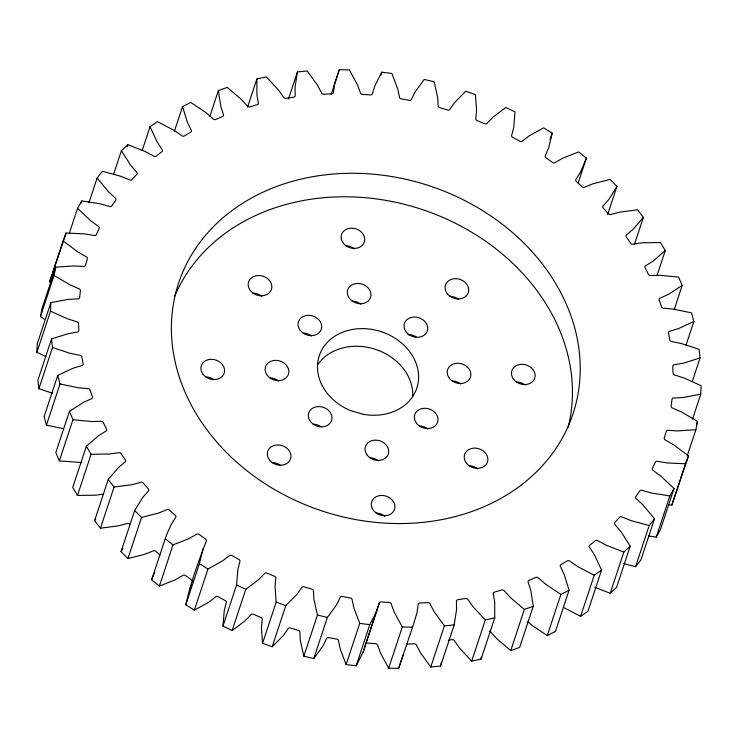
<?xml version="1.0" encoding="UTF-8"?>
<svg xmlns="http://www.w3.org/2000/svg" width="738" height="738" viewBox="0 0 738 738"><rect width="100%" height="100%" fill="white"/><g stroke="black" fill="none" stroke-linecap="round" stroke-linejoin="round"><path stroke-width="1.11" d="M403.077 654.837L398.686 668.324L388.677 668.167L402.284 627.005L394.24 612.208L391.343 604.348A2.076 1.707 18.3 0 0 389.203 602.485L381.131 601.904A2.076 1.707 18.3 0 0 379.12 603.472L363.17 652.115L356.177 665.824L346.122 664.541L340.292 649.191L338.576 641.193A2.076 1.707 18.3 0 0 336.712 639.126L328.678 637.65A2.076 1.707 18.3 0 0 326.408 638.951L322.912 645.999L313.77 658.6L303.844 656.211L300.329 640.575L299.831 632.567A2.076 1.707 18.3 0 0 298.263 630.344L290.412 628.001A2.076 1.707 18.3 0 0 287.921 629.016L283.318 635.501L272.184 646.774L262.562 643.324L261.427 627.66L262.156 619.791A2.076 1.707 18.3 0 0 260.92 617.438L253.365 614.265A2.076 1.707 18.3 0 0 250.717 614.975L245.081 620.787L232.147 630.538L222.987 626.092L224.251 610.667L226.188 603.066A2.076 1.707 18.3 0 0 225.302 600.64L218.19 596.691A2.076 1.707 18.3 0 0 215.404 597.088L208.854 602.125L194.334 610.188L185.801 604.819C190.496 583.186 198.171 562.135 206.16 541.535A2.076 1.707 18.3 0 0 205.644 539.063L199.085 534.413A2.076 1.707 18.3 0 0 196.225 534.487L188.854 538.666L173.006 544.902L159.39 586.064L151.622 579.856L166.474 535.068L171.179 524.543L175.423 517.864A2.076 1.707 18.3 0 0 175.284 515.392L169.399 510.106A2.076 1.707 18.3 0 0 166.502 509.857L158.439 513.104L141.53 517.412L134.667 510.484L142.821 497.338L148.117 491.287A2.076 1.707 18.3 0 0 148.347 488.86L143.237 483.039A2.076 1.707 18.3 0 0 140.368 482.467L131.751 484.737L114.067 487.034L108.218 479.497L118.449 467.578L124.704 462.265A2.076 1.707 18.3 0 0 125.312 459.922L121.06 453.667A2.076 1.707 18.3 0 0 118.255 452.781L109.233 454.027L91.088 454.285L86.355 446.259L98.477 435.78L105.589 431.296A2.076 1.707 18.3 0 0 106.558 429.082L103.237 422.487A2.076 1.707 18.3 0 0 100.552 421.315L91.281 421.518L72.97 419.719L69.437 411.352L83.246 402.487L91.097 398.917A2.076 1.707 18.3 0 0 92.416 396.859L90.082 390.051A2.076 1.707 18.3 0 0 87.554 388.603L78.191 387.754L60.036 383.935L57.767 375.374L73.025 368.271L81.475 365.661A2.076 1.707 18.3 0 0 83.117 363.806L81.807 356.897A2.076 1.707 18.3 0 0 79.492 355.199L70.202 353.317L52.509 347.543L51.54 338.926L67.988 333.714L76.89 332.118A2.076 1.707 18.3 0 0 78.828 330.486L78.569 323.595A2.076 1.707 18.3 0 0 76.503 321.676L67.435 318.788L50.516 311.168L50.857 302.645L68.21 299.407L77.416 298.853A2.076 1.707 18.3 0 0 79.621 297.479L80.424 290.726A2.076 1.707 18.3 0 0 78.634 288.613L69.944 284.776L54.077 275.431L55.728 267.147L73.708 265.938L83.053 266.436A2.076 1.707 18.3 0 0 85.479 265.339L87.324 258.835A2.076 1.707 18.3 0 0 85.848 256.575L77.693 251.852L63.154 240.939L66.088 233.042L84.363 233.881L93.698 235.422A2.076 1.707 18.3 0 0 96.309 234.629L99.16 228.485A2.076 1.707 18.3 0 0 98.016 226.114L90.534 220.579L77.573 208.291L81.743 200.911L100.008 203.789L109.169 206.336A2.076 1.707 18.3 0 0 111.918 205.856L115.737 200.183A2.076 1.707 18.3 0 0 114.943 197.738L108.265 191.493L97.102 178.042L102.425 171.299L120.377 176.17L129.205 179.685A2.076 1.707 18.3 0 0 132.047 179.528L136.751 174.417A2.076 1.707 18.3 0 0 136.336 171.945L130.571 165.1L121.401 150.7L127.785 144.722L145.109 151.493L153.458 155.921A2.076 1.707 18.3 0 0 156.345 156.087L161.862 151.631A2.076 1.707 18.3 0 0 161.825 149.168L157.065 141.834L150.045 126.742L157.397 121.632L173.79 130.192L181.511 135.46A2.076 1.707 18.3 0 0 184.389 135.94L190.635 132.203A2.076 1.707 18.3 0 0 190.976 129.796L187.314 122.102L182.554 106.586L190.736 102.416L205.93 112.619L212.895 118.633A2.076 1.707 18.3 0 0 215.717 119.427L222.581 116.484A2.076 1.707 18.3 0 0 223.291 114.169L220.782 106.244L218.374 90.562L227.249 87.407L240.975 99.086L247.064 105.737A2.076 1.707 18.3 0 0 249.785 106.835L257.138 104.731A2.076 1.707 18.3 0 0 258.208 102.554L256.898 94.538L256.879 78.948L266.298 76.872L278.327 89.815L283.438 96.992A2.076 1.707 18.3 0 0 286.003 98.375L293.733 97.148A2.076 1.707 18.3 0 0 295.145 95.137L295.052 87.167L297.432 71.946L307.229 70.977L317.349 84.971L321.39 92.554A2.076 1.707 18.3 0 0 323.761 94.187L331.731 93.864A2.076 1.707 18.3 0 0 333.456 92.066L334.591 84.27L339.314 69.676L349.323 69.833L357.367 84.63L360.273 92.49A2.076 1.707 18.3 0 0 362.413 94.353L370.485 94.934A2.076 1.707 18.3 0 0 372.496 93.375L374.83 85.885L381.823 72.176L391.878 73.459L397.708 88.809L399.424 96.807A2.076 1.707 18.3 0 0 401.287 98.874L409.322 100.35A2.076 1.707 18.3 0 0 411.592 99.049L415.088 92.001L424.23 79.4L434.156 81.789L437.671 97.425L438.169 105.433A2.076 1.707 18.3 0 0 439.737 107.656L447.588 109.999A2.076 1.707 18.3 0 0 450.079 108.984L454.682 102.499L465.816 91.226L475.438 94.676L476.573 110.34L475.844 118.209A2.076 1.707 18.3 0 0 477.08 120.562L484.635 123.735A2.076 1.707 18.3 0 0 487.283 123.025L492.919 117.213L505.853 107.462L515.013 111.908L513.749 127.333L511.812 134.934A2.076 1.707 18.3 0 0 512.698 137.36L519.81 141.309A2.076 1.707 18.3 0 0 522.596 140.912L529.146 135.875L543.666 127.812L552.199 133.181L548.565 148.098L545.456 155.303A2.076 1.707 18.3 0 0 545.972 157.775L552.522 162.434A2.076 1.707 18.3 0 0 555.382 162.36L562.762 158.181L578.61 151.936L586.378 158.144L578.14 183.052M222.987 626.092L236.603 584.939L237.867 569.515L239.804 561.913A2.076 1.707 18.3 0 0 238.918 559.478L231.797 555.529A2.076 1.707 18.3 0 0 229.02 555.926L222.461 560.963L207.95 569.035L194.334 610.188M45.95 356.555L36.9 352.33L37.241 343.807L50.857 302.645M692.521 419.101L700.759 394.193L701.1 385.67L684.172 378.05L675.113 375.162A2.076 1.707 18.3 0 1 673.038 373.244L672.788 366.352A2.076 1.707 18.3 0 1 674.726 364.72L683.628 363.133L700.076 357.912L699.107 349.295L681.414 343.53L672.115 341.648A2.076 1.707 18.3 0 1 669.8 339.95L668.499 333.041A2.076 1.707 18.3 0 1 670.141 331.178L678.582 328.576L693.849 321.464L691.571 312.903L673.416 309.093L664.052 308.244A2.076 1.707 18.3 0 1 661.534 306.796L659.2 299.988A2.076 1.707 18.3 0 1 660.519 297.931L668.36 294.361L682.17 285.486L678.646 277.119L660.325 275.329L651.064 275.523A2.076 1.707 18.3 0 1 648.379 274.351L645.049 267.765A2.076 1.707 18.3 0 1 646.027 265.542L653.139 261.067L665.261 250.579L660.528 242.562L642.374 242.811L633.352 244.057A2.076 1.707 18.3 0 1 630.556 243.18L626.304 236.916A2.076 1.707 18.3 0 1 626.913 234.573L633.167 229.269L643.388 217.35L637.54 209.804L619.865 212.11L611.249 214.371A2.076 1.707 18.3 0 1 608.38 213.808L603.26 207.987A2.076 1.707 18.3 0 1 603.5 205.551L608.795 199.509L616.95 186.354L610.077 179.426L593.168 183.734L585.105 186.982A2.076 1.707 18.3 0 1 582.217 186.732L576.332 181.447A2.076 1.707 18.3 0 1 576.193 178.983L580.428 172.295L586.378 158.144M448.686 640.15L451.997 639.625A2.076 1.707 18.3 0 1 454.562 641.008L459.673 648.185L471.702 661.128L481.121 659.052L481.241 657.115M481.121 659.052L494.728 617.89L494.709 602.309L493.399 594.284A2.076 1.707 18.3 0 1 494.469 592.107L501.831 590.013A2.076 1.707 18.3 0 1 504.552 591.101L510.641 597.762L524.367 609.431L533.242 606.285L530.834 590.594L528.325 582.669A2.076 1.707 18.3 0 1 529.035 580.354L535.889 577.411A2.076 1.707 18.3 0 1 538.722 578.214L545.686 584.219L560.871 594.422L569.053 590.262L564.302 574.736L560.64 567.042A2.076 1.707 18.3 0 1 560.972 564.635L567.218 560.898A2.076 1.707 18.3 0 1 570.096 561.387L577.817 566.655L594.219 575.216L601.571 570.096L594.542 555.013L589.782 547.679A2.076 1.707 18.3 0 1 589.745 545.216L595.271 540.751A2.076 1.707 18.3 0 1 598.158 540.917L606.507 545.345L623.822 552.116L630.215 546.138L621.045 531.747L615.271 524.903A2.076 1.707 18.3 0 1 614.855 522.43L619.569 517.31A2.076 1.707 18.3 0 1 622.411 517.154L631.239 520.677L649.191 525.539L654.505 518.805L643.351 505.345L636.663 499.109A2.076 1.707 18.3 0 1 635.879 496.665L639.689 490.982A2.076 1.707 18.3 0 1 642.447 490.502L651.608 493.058L669.873 495.927L674.034 488.547L661.073 476.259L653.591 470.733A2.076 1.707 18.3 0 1 652.447 468.362L655.307 462.219A2.076 1.707 18.3 0 1 657.918 461.425L667.253 462.957L685.528 463.796L688.462 455.899L673.923 444.986L665.768 440.263A2.076 1.707 18.3 0 1 664.292 438.003L666.128 431.499A2.076 1.707 18.3 0 1 668.563 430.402L677.908 430.9L695.879 429.691L697.53 421.407L681.663 412.062L672.982 408.225A2.076 1.707 18.3 0 1 671.193 406.121L671.995 399.359A2.076 1.707 18.3 0 1 674.191 397.985L683.397 397.441L700.759 394.193M185.801 604.819L199.408 563.657L203.042 548.74M44.308 319.102L40.47 316.593L42.121 308.309L55.728 267.147M406.269 644.136L414.239 643.813A2.076 1.707 18.3 0 1 416.61 645.446L420.651 653.029L430.771 667.023L440.568 666.054L441.416 662.309M440.568 666.054L454.184 624.892L456.554 609.671L456.471 601.701A2.076 1.707 18.3 0 1 457.883 599.69L465.604 598.472A2.076 1.707 18.3 0 1 468.178 599.846L473.289 607.033L485.309 619.966L494.728 617.89M363.17 652.115L365.504 644.625A2.076 1.707 18.3 0 1 367.515 643.066L375.587 643.647A2.076 1.707 18.3 0 1 377.727 645.51L380.633 653.37L388.677 668.167M63.154 240.939L49.538 282.101L66.088 233.042M40.47 316.593L54.077 275.431M69.335 233.208L77.573 208.291M81.023 203.079L81.743 200.911M36.9 352.33L50.516 311.168M88.864 202.95L97.102 178.042M51.54 338.926L37.924 380.088L38.893 388.705L52.481 393.206M38.893 388.705L52.509 347.543M113.514 174.528L121.401 150.7M127.074 146.89L127.785 144.722M57.767 375.374L44.151 416.536L46.429 425.097L63.533 428.704M46.429 425.097L60.036 383.935M142.166 150.57L150.045 126.742M69.437 411.352L55.83 452.514L59.354 460.881L81.789 462.588M59.354 460.881L72.97 419.719M174.316 131.493L182.554 106.586M86.355 446.259L72.739 487.421L77.472 495.438L95.626 495.189L103.514 494.1M77.472 495.438L91.088 454.285M209.776 116.558L218.374 90.562M129.62 524.192A2.076 1.707 18.3 0 0 126.752 523.629L118.135 525.89L100.46 528.196L94.612 520.65L108.218 479.497M100.46 528.196L114.067 487.034M247.571 107.111L256.879 78.948M159.989 555.041L155.783 551.268A2.076 1.707 18.3 0 0 152.895 551.018L144.833 554.266L127.923 558.574L121.05 551.646L134.667 510.484M127.923 558.574L141.53 517.412M288.475 99.021L297.432 71.946M331.076 94.593L339.314 69.676M380.753 75.424L381.823 72.176M232.147 630.538L245.763 589.385L258.697 579.634L264.324 573.823A2.076 1.707 18.3 0 1 266.981 573.112L274.527 576.286A2.076 1.707 18.3 0 1 275.763 578.629L275.043 586.498L276.178 602.171L262.562 643.324M272.184 646.774L285.8 605.612L296.934 594.339L301.538 587.854A2.076 1.707 18.3 0 1 304.019 586.839L311.879 589.182A2.076 1.707 18.3 0 1 313.447 591.406L313.945 599.413L317.46 615.058L303.844 656.211M313.77 658.6L327.377 617.438L336.519 604.837L340.024 597.798A2.076 1.707 18.3 0 1 342.284 596.498L350.319 597.974A2.076 1.707 18.3 0 1 352.192 600.031L353.908 608.029L359.738 623.379L346.122 664.541M356.177 665.824L369.784 624.662L376.777 610.953M365.762 643.776L379.378 602.623M550.05 139.685L552.199 133.181M398.686 668.324L413.723 623.601L417.016 612.577L418.151 604.773A2.076 1.707 18.3 0 1 419.885 602.974L427.846 602.651A2.076 1.707 18.3 0 1 430.226 604.284L434.267 611.876L444.387 625.861L454.184 624.892M430.771 667.023L444.387 625.861M607.632 214.518L616.95 186.354M471.702 661.128L485.309 619.966M634.44 244.426L643.388 217.35M489.257 631.11A2.076 1.707 18.3 0 1 490.936 632.263L497.025 638.914L510.751 650.593L524.367 609.431M533.242 606.285L519.626 647.438L510.751 650.593M657.023 275.495L665.261 250.579M527.716 621.627L532.07 625.381L547.264 635.584L560.871 594.422M569.053 590.262L555.446 631.414L547.264 635.584M674.292 309.314L682.17 285.486M564.21 607.808L580.603 616.368L594.219 575.216M601.571 570.096L587.955 611.258L580.603 616.368M685.962 345.292L693.849 321.464M594.874 587.319L610.215 593.278L623.822 552.116M630.215 546.138L616.599 587.3L610.215 593.278M692.198 381.74L700.076 357.912M623.822 563.62L635.575 566.701L649.191 525.539M654.505 518.805L640.898 559.957L635.575 566.701M648.518 536.037L656.257 537.089L669.873 495.927M674.034 488.547L660.427 529.709L656.257 537.089M696.46 424.654L697.53 421.407M687.281 455.687L695.879 429.691M668.499 504.967L671.912 504.958L685.528 463.796M688.462 455.899L671.912 504.958M151.622 579.856L154.749 572.015M189.435 589.902L191.659 584.754M121.05 551.646L122.859 548.233M94.612 520.65L95.774 519.091M159.39 586.064L175.238 579.819L182.618 575.64A2.076 1.707 18.3 0 1 185.478 575.566L192.028 580.225A2.076 1.707 18.3 0 1 192.904 581.885M402.284 627.005L412.293 627.162M359.738 623.379L369.784 624.662M317.46 615.058L327.377 617.438M276.178 602.171L285.8 605.612M236.603 584.939L245.763 589.385M199.408 563.657L207.95 569.035M165.238 538.694L173.006 544.902M408.132 334.674A12.029 9.908 18.3 0 1 416.094 336.74M449.922 296.289A12.029 9.908 18.3 0 1 458.584 299.397M313.198 424.212A12.029 9.908 18.3 0 1 321.039 426.712M272.184 462.588A12.029 9.908 18.3 0 1 280.025 465.088M302.884 332.976A12.029 9.908 18.3 0 1 311.556 336.076M253.033 293.143A12.029 9.908 18.3 0 1 261.695 296.242M419.212 425.909A12.029 9.908 18.3 0 1 427.874 429.009M469.064 465.743A12.029 9.908 18.3 0 1 477.726 468.842M369.904 457.781A12.029 9.908 18.3 0 1 378.566 460.89M376.149 513.085A12.029 9.908 18.3 0 1 384.812 516.185M352.201 301.095A12.029 9.908 18.3 0 1 360.864 304.204M345.947 245.8A12.029 9.908 18.3 0 1 354.618 248.9M452.071 380.9A12.029 9.908 18.3 0 1 460.743 384M516.332 381.924A12.029 9.908 18.3 0 1 524.995 385.033M270.025 377.985A12.029 9.908 18.3 0 1 278.687 381.085M205.764 376.952A12.029 9.908 18.3 0 1 213.605 379.452M317.478 365.07A51.392 42.352 18.3 0 1 375.365 349.323A51.392 42.352 18.3 0 1 412.717 396.334M174.777 296.095A207.747 171.207 18.3 0 1 422.459 209.61A207.747 171.207 18.3 0 1 568.112 427.403M363.327 414.322L350.458 410.559A51.392 42.352 18.3 0 1 332.478 337.82A51.392 42.352 18.3 0 1 415.651 362.155A51.392 42.352 18.3 0 1 363.327 414.322M221.428 447.219A207.747 171.207 18.3 0 0 569.053 424.267A207.747 171.207 18.3 0 0 336.943 173.771A207.747 171.207 18.3 0 0 221.428 447.219M373.502 510.493A12.029 9.908 18.3 0 0 393.898 510.816A12.029 9.908 18.3 0 0 381.98 495.447A12.029 9.908 18.3 0 0 373.502 510.493M367.247 455.189A12.029 9.908 18.3 0 0 387.653 455.512A12.029 9.908 18.3 0 0 375.734 440.143A12.029 9.908 18.3 0 0 367.247 455.189M310.55 421.619A12.029 9.908 18.3 0 0 330.947 421.942A12.029 9.908 18.3 0 0 319.028 406.573A12.029 9.908 18.3 0 0 310.55 421.619M269.527 459.995A12.029 9.908 18.3 0 0 289.933 460.318A12.029 9.908 18.3 0 0 278.014 444.949A12.029 9.908 18.3 0 0 269.527 459.995M267.368 375.393A12.029 9.908 18.3 0 0 287.774 375.716A12.029 9.908 18.3 0 0 275.855 360.347A12.029 9.908 18.3 0 0 267.368 375.393M203.116 374.36A12.029 9.908 18.3 0 0 223.522 374.683A12.029 9.908 18.3 0 0 211.603 359.314A12.029 9.908 18.3 0 0 203.116 374.36M300.237 330.375A12.029 9.908 18.3 0 0 320.643 330.707A12.029 9.908 18.3 0 0 308.724 315.329A12.029 9.908 18.3 0 0 300.237 330.375M250.385 290.551A12.029 9.908 18.3 0 0 270.791 290.873A12.029 9.908 18.3 0 0 258.872 275.505A12.029 9.908 18.3 0 0 250.385 290.551M349.544 298.503A12.029 9.908 18.3 0 0 369.95 298.825A12.029 9.908 18.3 0 0 358.031 283.457A12.029 9.908 18.3 0 0 349.544 298.503M343.299 243.199A12.029 9.908 18.3 0 0 363.705 243.531A12.029 9.908 18.3 0 0 351.786 228.162A12.029 9.908 18.3 0 0 343.299 243.199M407.404 333.364A12.029 9.908 18.3 0 0 427.274 331.021A12.029 9.908 18.3 0 0 412.957 317.119A12.029 9.908 18.3 0 0 407.404 333.364M447.265 293.696A12.029 9.908 18.3 0 0 467.671 294.028A12.029 9.908 18.3 0 0 455.752 278.65A12.029 9.908 18.3 0 0 447.265 293.696M449.424 378.299A12.029 9.908 18.3 0 0 469.829 378.631A12.029 9.908 18.3 0 0 457.911 363.262A12.029 9.908 18.3 0 0 449.424 378.299M513.685 379.332A12.029 9.908 18.3 0 0 534.081 379.655A12.029 9.908 18.3 0 0 522.163 364.286A12.029 9.908 18.3 0 0 513.685 379.332M466.416 463.141A12.029 9.908 18.3 0 0 486.812 463.473A12.029 9.908 18.3 0 0 474.894 448.104A12.029 9.908 18.3 0 0 466.416 463.141M416.564 423.317A12.029 9.908 18.3 0 0 436.961 423.64A12.029 9.908 18.3 0 0 425.042 408.271A12.029 9.908 18.3 0 0 416.564 423.317"/></g></svg>
